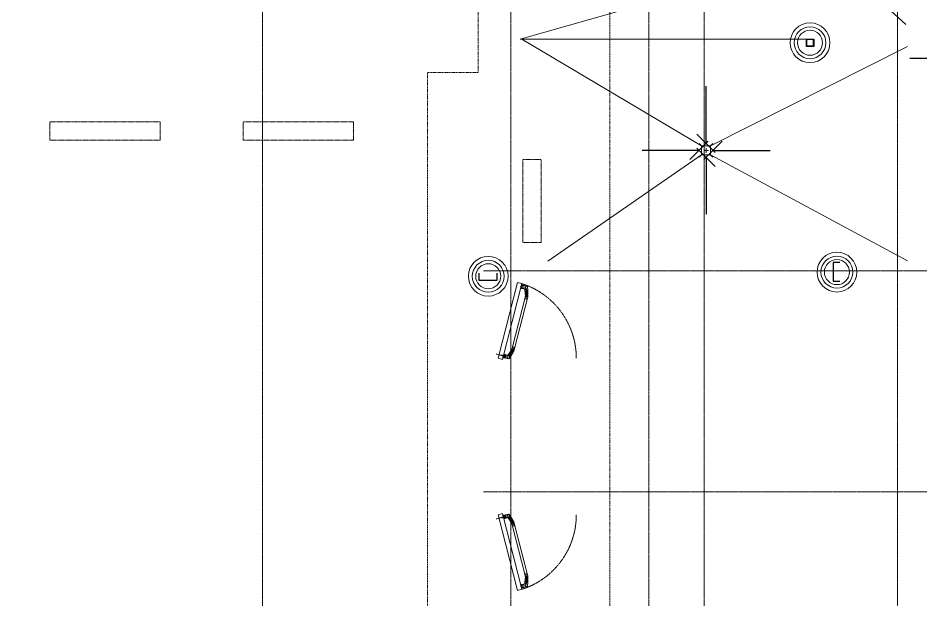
# Model space of a CAD drawing. Header units: millimetres. Extents: x -65509 to 912790, y 446 to 713294.
# Drawn here: x 206542 to 216352, y 303400 to 309725 of the extents above; entities that cross this region are included whole.
import ezdxf

# ---------------------------------------------------------------- set-up
doc = ezdxf.new("R2010")
doc.units = ezdxf.units.MM
for name, pattern in [('CENTER2', [28.575, 19.05, -3.175, 3.175, -3.175]), ('CENTERLINE', [30, 12, -1.5, 3, -1.5, 12]), ('DASHED', [19.05, 12.7, -6.35]), ('HIDDEN', [9.525, 6.35, -3.175]), ('HIDDEN2', [4.7625, 3.175, -1.5875])]:
    doc.linetypes.add(name, pattern=pattern)
for name, color, linetype, lineweight in [('АР_Двери_внутренние_антипаника', 250, 'Continuous', 0), ('АР_Разрезы марка', 7, 'Continuous', 13), ('КМ_Фахверки', 250, 'Continuous', 25), ('РД_Оси_100', 250, 'Continuous', 0), ('РД_Разуклонка к трапам', 124, 'Continuous', 0)]:
    doc.layers.add(name, color=color, linetype=linetype, lineweight=lineweight)
doc.layers.add('АР_Делит', color=250, linetype='Continuous', lineweight=0, plot=False)
doc.layers.add('АР_Отопительные приборы', color=1, linetype='HIDDEN2', lineweight=0, true_color=0xff0000)
doc.styles.add('style1', font='ARIALN.TTF')
doc.dimstyles.new('scale_100', dxfattribs={"dimtxt": 250, "dimasz": 125, "dimexe": 60, "dimexo": 100, "dimgap": 30, "dimtad": 1, "dimdec": 0, "dimdsep": 46, "dimtxsty": 'style1', "dimblk": 'OBLIQUE', "dimcen": 150, "dimdle": 60, "dimclrd": 256, "dimclre": 256, "dimclrt": 256, "dimadec": 0, "dimazin": 0, "dimtfac": 1, "dimtdec": 0, "dimtmove": 1, "dimatfit": 3, "dimldrblk": 'OBLIQUE', "dimfxl": 1, "dimtolj": 1, "dimtzin": 0, "dimarcsym": 0})

# ---------------------------------------------------------------- blocks, each defined once
blk = doc.blocks.new('_Oblique')
at = {"color": 0, "linetype": 'ByBlock', "lineweight": -2}
blk.add_line((-0.5, -0.5), (0.5, 0.5), dxfattribs=at)
blk = doc.blocks.new('A$Cd7e03b91')
at = {"layer": 'РД_Разуклонка к трапам', "lineweight": 0}
for p, q in [((-100, 100), (-150, 150)), ((-50, 0), (50, 0)), ((0, -50), (0, 50)), ((100, 100), (150, 150)), ((-100, -100), (-150, -150)), ((100, -100), (150, -150))]:
    blk.add_line(p, q, dxfattribs=at)
blk.add_lwpolyline([(-100, 100), (100, 100), (100, -100), (-100, -100), (-100, 100)], dxfattribs=at)
blk.add_lwpolyline([(-100, 100), (100, 100), (100, -100), (-100, -100), (-100, 100)], dxfattribs=at)
blk = doc.blocks.new('СОШ_2200_АР_ОСИ_М100_28.05.24')
at = {"layer": 'АР_Делит', "color": 5, "linetype": 'DASHED'}
blk.add_lwpolyline([(114955, 135155), (114955, -355), (93595.036, -355), (93595.036, 13855), (94145, 13855), (94145, 68320), (66055, 68320), (66055, 13857.73), (83455, 13857.73), (83455, -355), (45245, -355), (45245, 13145), (44695, 13145), (44695, 26755), (45245, 26755), (45245, 68320), (20455, 68320), (20455, 26755), (27955, 26755), (27955, 13145), (-355, 13145), (-355, 100855)], dxfattribs=at)
at = {"layer": 'РД_Оси_100', "linetype": 'CENTER2'}
for p, q in [((91800, -6155), (91800, 139938.679)), ((94500, -6155), (94500, 139938.679)), ((96000, -6155), (96000, 139938.679)), ((119910, 11700), (94200, 11700)), ((119910, 9300), (94200, 9300))]:
    blk.add_line(p, q, dxfattribs=at)
for points in [[(96600, -6155), (96600, 139938.679)], [(98700, -6194.98), (98700, 139538.679), (98550, 139938.679)]]:
    blk.add_lwpolyline(points, dxfattribs=at)
blk = doc.blocks.new('Ф_блок 80')
at = {"layer": 'АР_Делит', "color": 1}
for radius in [216.3, 173, 136.2]:
    blk.add_circle((40, -40), radius, dxfattribs=at)
at = {"layer": 'КМ_Фахверки'}
blk.add_lwpolyline([(0, 0), (80, 0), (80, -80), (0, -80)], close=True, dxfattribs=at)
at = {"layer": 'КМ_Фахверки', "lineweight": 5}
blk.add_lwpolyline([(6, -6), (74, -6), (74, -74), (6, -74)], close=True, dxfattribs=at)
blk = doc.blocks.new('Ф_пеноблок 200')
at = {"layer": 'АР_Делит', "color": 1}
for radius in [216.3, 173, 136.2]:
    blk.add_circle((103.4, -41.9), radius, dxfattribs=at)
at = {"layer": 'КМ_Фахверки'}
blk.add_lwpolyline([(0, -75), (0, 0), (200, 0), (200, -75)], dxfattribs=at)
blk = doc.blocks.new('UUNEW01NEW00')
at = {"layer": 'АР_Двери_внутренние_антипаника', "color": 1, "linetype": 'Continuous'}
for p, q in [((-9.3, 0.2), (-14.4, -1.5)), ((-9.2, 0.8), (-9.3, 0.2)), ((-9.3, -0.1), (-9.3, 0.2)), ((-9.2, 0.2), (-9.3, 0.2)), ((-9.1, 1), (-9.2, 0.8)), ((-8.9, 0.5), (-9.2, 0.2)), ((-9.1, 19.3), (-8.9, 19.4)), ((-9.1, 19.3), (-9, 18.8)), ((-9, 1.2), (-9.1, 1)), ((-9, 18.8), (-8.8, 18.6)), ((-8.8, 1.3), (-9, 1.2)), ((-8.9, 19.4), (-8.5, 19.5)), ((-8.7, 0.8), (-8.9, 0.5)), ((-8.8, 18.6), (-8.6, 18.4)), ((-8.6, 0.9), (-8.7, 0.8)), ((-8.6, 18.4), (-8.4, 18.2)), ((-8.6, 1), (-8.6, 0.9)), ((-8.5, 1), (-8.6, 1)), ((-8.5, 19.5), (-8.2, 19.5)), ((-8.4, 0.8), (-8.5, 1.5)), ((-8.4, 1.3), (-8.5, 1)), ((-8.4, 18.2), (-8.1, 18.1)), ((-8.4, 1.4), (-8.4, 0.4)), ((-8.3, 0.5), (-8.4, 0.8)), ((-8.4, 0.4), (-8.4, -0.4)), ((-8.4, 0.4), (-8.3, 0.4)), ((-8.1, 0.2), (-8.3, 0.5)), ((-8.2, 19.5), (-7.8, 19.6)), ((-8.1, 18.1), (-7.6, 18)), ((-7.8, 0.1), (-8.1, 0.2)), ((-7.8, 19.6), (-7.5, 19.6)), ((-7.4, 0), (-7.8, 0.1)), ((-7.5, 18.3), (-7.6, 18.2)), ((-7.6, 18.2), (-7.6, 18)), ((-7.6, 18), (-7.6, 16.2)), ((-7.6, 16.2), (-7.6, 14.1)), ((-7.6, 14.1), (-7.6, 12.2)), ((-7.6, 12.2), (-7.6, 9.8)), ((-7.6, 9.8), (-7.6, 7.8)), ((-7.6, 7.8), (-7.6, 6.2)), ((-7.6, 6.2), (-7.6, 4.7)), ((-7.6, 4.7), (-7.5, 3.2)), ((-7.5, 19.6), (-7.1, 19.6)), ((-7.4, 18.3), (-7.5, 18.3)), ((-7.5, 3.2), (-7.5, 1.6)), ((-7.5, 1.6), (-7.4, 0)), ((-7.5, 0), (-7.5, 0)), ((-7.5, 0), (-7.3, 0)), ((-7.3, 18.3), (-7.4, 18.3)), ((-7.4, 0), (7.4, 0)), ((-7.2, 18.3), (-7.3, 18.3)), ((-7.3, 0), (7.3, 0)), ((-7.1, 18.3), (-7.2, 18.3)), ((-7.1, 24), (-7.1, 19.6)), ((-7.1, 19.6), (7.1, 19.6)), ((-7.1, 19.6), (-7.1, 18.3)), ((7.1, 18.3), (-7.1, 18.3)), ((-3.5, 16), (-4.6, 16.4)), ((-4.6, 16.4), (-4.6, 16.3)), ((-3.5, 15.9), (-4.6, 16.3)), ((-4.6, 16.3), (-3.8, 14.8)), ((-3.8, 14.8), (-3.3, 14.8)), ((-3, 14.7), (-3.8, 14.7)), ((-3.8, 14.7), (-3.8, 14.6)), ((-3, 14.6), (-3.8, 14.6)), ((-3.8, 14.6), (-3.8, 13.7)), ((-3.8, 13.7), (-3, 13.7)), ((-3.3, 14.8), (-3.6, 15.5)), ((-3.6, 15.5), (-2.7, 15.3)), ((-3.3, 14.9), (-3.6, 15.5)), ((-2.3, 15.7), (-3.5, 16)), ((-2.3, 15.6), (-3.5, 15.9)), ((-3.1, 14.4), (-3.4, 14.4)), ((-3.4, 14.4), (-3.4, 13.9)), ((-3.4, 14), (-3.1, 14)), ((-3.4, 13.9), (-3.1, 13.9)), ((-3.3, 14.9), (-3.3, 14.8)), ((-3, 14.4), (-3.1, 14.4)), ((-3.1, 14), (-3.1, 13.9)), ((-3.1, 14), (-3, 14)), ((-3.1, 13.9), (-3, 13.9)), ((-3, 14.7), (-3, 14.6)), ((-2.9, 14.7), (-3, 14.7)), ((-2.9, 14.6), (-3, 14.6)), ((-2.9, 14.4), (-3, 14.4)), ((-3, 14.4), (-3, 14.4)), ((-3, 14.4), (-3, 14.4)), ((-3, 14), (-3, 14)), ((-3, 14), (-3, 14)), ((-3, 14), (-2.9, 14)), ((-3, 13.9), (-3, 13.9)), ((-3, 13.9), (-3, 13.9)), ((-3, 13.9), (-2.9, 13.9)), ((-3, 13.7), (-2.9, 13.7)), ((-2.8, 14.7), (-2.9, 14.7)), ((-2.9, 14.7), (-2.9, 14.7)), ((-2.8, 14.5), (-2.9, 14.6)), ((-2.9, 14.6), (-2.9, 14.6)), ((-2.9, 14.3), (-2.9, 14.4)), ((-2.9, 14.3), (-2.9, 14.3)), ((-2.9, 14.3), (-2.9, 14.3)), ((-2.9, 14.3), (-2.9, 14.3)), ((-2.9, 14), (-2.9, 14.3)), ((-2.9, 14.1), (-2.9, 14)), ((-2.9, 14), (-2.9, 14.1)), ((-2.9, 14.1), (-2.9, 14.1)), ((-2.9, 14.1), (-2.9, 14.1)), ((-2.9, 14.1), (-2.9, 14.1)), ((-2.9, 14), (-2.9, 14)), ((-2.9, 13.9), (-2.9, 14)), ((-2.9, 14), (-2.9, 14)), ((-2.9, 14), (-2.9, 14)), ((-2.9, 13.9), (-2.9, 13.9)), ((-2.9, 13.9), (-2.9, 13.9)), ((-2.9, 13.7), (-2.8, 13.7)), ((-2.7, 14.6), (-2.8, 14.7)), ((-2.7, 14.5), (-2.8, 14.5)), ((-2.8, 13.7), (-2.8, 13.8)), ((-2.8, 13.8), (-2.7, 13.8)), ((-2.7, 15.3), (-1.7, 15.1)), ((-2.6, 14.6), (-2.7, 14.6)), ((-2.6, 14.5), (-2.7, 14.5)), ((-2.7, 13.8), (-2.6, 13.8)), ((-2.6, 14.5), (-2.6, 14.6)), ((-2.6, 14.6), (-2.6, 14.6)), ((-2.6, 14.4), (-2.6, 14.5)), ((-2.5, 14.5), (-2.6, 14.5)), ((-2.5, 14.4), (-2.6, 14.4)), ((-2.6, 14.4), (-2.6, 14.4)), ((-2.6, 13.8), (-2.6, 13.9)), ((-2.6, 13.9), (-2.5, 13.9)), ((-2.5, 14.4), (-2.5, 14.5)), ((-2.5, 14.4), (-2.5, 14.3)), ((-2.5, 14.3), (-2.5, 14.4)), ((-2.5, 14), (-2.5, 14.3)), ((-2.5, 13.9), (-2.5, 14)), ((-1, 15.5), (-2.3, 15.7)), ((-1, 15.4), (-2.3, 15.6)), ((-2.2, 14.5), (-2.3, 14.5)), ((-2.3, 14.5), (-2.3, 14.4)), ((-2.3, 14.4), (-2.3, 14.3)), ((-2.2, 14.4), (-2.3, 14.4)), ((-2.3, 14.4), (-2.3, 14.3)), ((-2.3, 14.3), (-2.3, 14)), ((-2.3, 14), (-2.3, 13.9)), ((-2.3, 13.9), (-2.3, 13.9)), ((-2.3, 13.9), (-2.2, 13.8)), ((-2.1, 14.6), (-2.2, 14.6)), ((-2.2, 14.6), (-2.2, 14.5)), ((-2.1, 14.5), (-2.2, 14.5)), ((-2.2, 14.5), (-2.2, 14.4)), ((-2.2, 13.8), (-2.2, 13.8)), ((-2.2, 13.8), (-2.1, 13.8)), ((-2, 14.7), (-2.1, 14.6)), ((-2, 14.6), (-2.1, 14.5)), ((-2.1, 14.6), (-2.1, 14.6)), ((-2.1, 14.5), (-2.1, 14.5)), ((-2.1, 13.8), (-2, 13.7)), ((-1.9, 14.7), (-2, 14.7)), ((-1.9, 14.6), (-2, 14.6)), ((-2, 13.7), (-2, 13.7)), ((-2, 13.7), (-1.9, 13.7)), ((-1.8, 14.7), (-1.9, 14.7)), ((-1.8, 14.6), (-1.9, 14.6)), ((-1.8, 14.4), (-1.9, 14.4)), ((-1.9, 14.4), (-1.9, 14.3)), ((-1.9, 14.3), (-1.9, 14)), ((-1.9, 14.3), (-1.9, 14.3)), ((-1.9, 14.3), (-1.9, 14.3)), ((-1.9, 14.3), (-1.9, 14.3)), ((-1.9, 14.1), (-1.9, 14.1)), ((-1.9, 14.1), (-1.9, 14.1)), ((-1.9, 14.1), (-1.9, 14.1)), ((-1.9, 14.1), (-1.8, 14)), ((-1.9, 14), (-1.9, 14)), ((-1.9, 14), (-1.9, 14)), ((-1.9, 14), (-1.9, 13.9)), ((-1.9, 13.9), (-1.8, 13.9)), ((-1.9, 13.7), (-1.8, 13.7)), ((-1.8, 14.7), (-1.8, 14.6)), ((-1.5, 14.7), (-1.8, 14.7)), ((-1.5, 14.6), (-1.8, 14.6)), ((-1.7, 14.4), (-1.8, 14.4)), ((-1.8, 14.4), (-1.8, 14.4)), ((-1.8, 14.4), (-1.8, 14.4)), ((-1.8, 14), (-1.8, 14)), ((-1.8, 14), (-1.8, 14)), ((-1.8, 14), (-1.7, 14)), ((-1.8, 13.9), (-1.8, 13.9)), ((-1.8, 13.9), (-1.8, 13.9)), ((-1.8, 13.9), (-1.7, 13.9)), ((-1.8, 13.7), (-1.5, 13.7)), ((-1.7, 15.1), (-0.7, 15)), ((-1.7, 14.4), (-1.7, 14.4)), ((-1.6, 14.4), (-1.7, 14.4)), ((-1.7, 14), (-1.7, 13.9)), ((-1.7, 14), (-1.7, 14)), ((-1.7, 14), (-1.6, 14)), ((-1.7, 13.9), (-1.6, 13.9)), ((-1.7, 13.9), (-1.7, 13.9)), ((-1.5, 14.4), (-1.6, 14.4)), ((-1.6, 14.4), (-1.6, 14.4)), ((-1.6, 14), (-1.6, 13.9)), ((-1.6, 14), (-1.6, 14)), ((-1.6, 14), (-1.5, 14)), ((-1.6, 13.9), (-1.6, 13.9)), ((-1.6, 13.9), (-1.5, 13.9)), ((-1.5, 14.7), (-1.5, 14.6)), ((-1.4, 14.7), (-1.5, 14.7)), ((-1.4, 14.6), (-1.5, 14.6)), ((-1.4, 14.3), (-1.5, 14.4)), ((-1.5, 14.4), (-1.5, 14.4)), ((-1.5, 14.4), (-1.5, 14.4)), ((-1.5, 14), (-1.4, 14.1)), ((-1.5, 14), (-1.5, 14)), ((-1.5, 14), (-1.5, 14)), ((-1.5, 14), (-1.5, 14)), ((-1.5, 13.9), (-1.5, 13.9)), ((-1.5, 13.9), (-1.5, 13.9)), ((-1.5, 13.9), (-1.5, 13.9)), ((-1.5, 13.9), (-1.4, 13.9)), ((-1.5, 13.7), (-1.4, 13.7)), ((-1.3, 14.7), (-1.4, 14.7)), ((-1.3, 14.6), (-1.4, 14.6)), ((-1.4, 14.3), (-1.4, 14.3)), ((-1.4, 14.3), (-1.4, 14.3)), ((-1.4, 14.3), (-1.4, 14.3)), ((-1.4, 14), (-1.4, 14.3)), ((-1.4, 14.1), (-1.4, 14)), ((-1.4, 14.1), (-1.4, 14.1)), ((-1.4, 14.1), (-1.4, 14.1)), ((-1.4, 14.1), (-1.4, 14.1)), ((-1.4, 13.9), (-1.4, 14)), ((-1.4, 14), (-1.4, 14)), ((-1.4, 14), (-1.4, 14)), ((-1.4, 13.7), (-1.3, 13.7)), ((-1.2, 14.6), (-1.3, 14.7)), ((-1.3, 14.7), (-1.3, 14.7)), ((-1.3, 14.5), (-1.3, 14.6)), ((-1.2, 14.5), (-1.3, 14.5)), ((-1.3, 13.7), (-1.2, 13.8)), ((-1.1, 14.6), (-1.2, 14.6)), ((-1.1, 14.5), (-1.2, 14.5)), ((-1.2, 13.8), (-1.2, 13.8)), ((-1.2, 13.8), (-1.1, 13.8)), ((-1.1, 14.5), (-1.1, 14.6)), ((-1.1, 14.6), (-1.1, 14.6)), ((-1.1, 14.4), (-1.1, 14.5)), ((-1, 14.5), (-1.1, 14.5)), ((-1, 14.4), (-1.1, 14.4)), ((-1.1, 14.4), (-1.1, 14.4)), ((-1.1, 13.8), (-1.1, 13.9)), ((-1.1, 13.9), (-1, 13.9)), ((0, 16.5), (-1, 15.5)), ((0, 16.4), (-1, 15.4)), ((-1, 15.5), (-1, 15.4)), ((-1, 14.4), (-1, 14.5)), ((-1, 14.3), (-1, 14.4)), ((-1, 14.4), (-1, 14.3)), ((-1, 14), (-1, 14.3)), ((-1, 13.9), (-1, 14)), ((0, 14.7), (-0.8, 14.7)), ((-0.8, 14.7), (-0.8, 14.6)), ((0, 14.6), (-0.8, 14.6)), ((-0.8, 14.6), (-0.8, 13.7)), ((-0.8, 13.7), (-0.4, 13.7)), ((-0.7, 15), (0, 15.7)), ((-0.1, 14.4), (-0.4, 14.4)), ((-0.4, 14.4), (-0.4, 14.2)), ((-0.4, 14.3), (-0.1, 14.3)), ((-0.4, 14.2), (-0.1, 14.2)), ((-0.4, 14.1), (-0.2, 14.1)), ((-0.4, 13.7), (-0.4, 14.1)), ((-0.2, 14.1), (0, 13.7)), ((0, 14.4), (-0.1, 14.4)), ((-0.1, 14.4), (-0.1, 14.4)), ((-0.1, 14.4), (-0.1, 14.4)), ((-0.1, 14.3), (-0.1, 14.2)), ((-0.1, 14.3), (-0.1, 14.3)), ((-0.1, 14.3), (-0.1, 14.3)), ((-0.1, 14.3), (0, 14.3)), ((-0.1, 14.2), (-0.1, 14.2)), ((-0.1, 14.2), (-0.1, 14.2)), ((-0.1, 14.2), (0, 14.2)), ((0, 16.5), (0, 16.4)), ((1, 15.5), (0, 16.5)), ((1, 15.4), (0, 16.4)), ((0, 15.7), (0.7, 15)), ((0, 14.7), (0, 14.6)), ((0.1, 14.7), (0, 14.7)), ((0.1, 14.6), (0, 14.6)), ((0, 14.3), (0, 14.4)), ((0, 14.4), (0, 14.4)), ((0, 14.3), (0, 14.4)), ((0, 14.4), (0, 14.4)), ((0, 14.4), (0, 14.4)), ((0, 14.4), (0, 14.4)), ((0, 14.4), (0, 14.4)), ((0, 14.3), (0, 14.3)), ((0, 14.3), (0, 14.3)), ((0, 14.3), (0, 14.3)), ((0, 14.2), (0, 14.3)), ((0, 14.3), (0, 14.3)), ((0, 14.3), (0, 14.3)), ((0, 14.3), (0, 14.3)), ((0, 14.2), (0, 14.2)), ((0, 14.2), (0, 14.2)), ((0, 13.7), (0.5, 13.7)), ((0.2, 14.7), (0.1, 14.7)), ((0.2, 14.6), (0.1, 14.6)), ((0.3, 14.6), (0.2, 14.7)), ((0.2, 14.7), (0.2, 14.7)), ((0.2, 14.5), (0.2, 14.6)), ((0.3, 14.5), (0.2, 14.5)), ((0.5, 13.7), (0.2, 14.1)), ((0.2, 14.1), (0.3, 14.1)), ((0.4, 14.6), (0.3, 14.6)), ((0.4, 14.5), (0.3, 14.5)), ((0.3, 14.1), (0.4, 14.2)), ((0.3, 14.1), (0.3, 14.1)), ((0.5, 13.8), (0.3, 14.1)), ((0.4, 14.5), (0.4, 14.6)), ((0.4, 14.6), (0.4, 14.6)), ((0.4, 14.4), (0.4, 14.5)), ((0.4, 14.4), (0.4, 14.5)), ((0.4, 14.5), (0.4, 14.5)), ((0.4, 14.3), (0.4, 14.4)), ((0.4, 14.4), (0.4, 14.4)), ((0.4, 14.4), (0.4, 14.4)), ((0.4, 14.2), (0.4, 14.3)), ((0.4, 14.3), (0.4, 14.3)), ((0.4, 14.2), (0.4, 14.2)), ((0.5, 13.8), (0.5, 13.7)), ((0.7, 15), (1.7, 15.1)), ((0.7, 14.7), (0.7, 14.6)), ((1.4, 14.7), (0.7, 14.7)), ((1.4, 14.6), (0.7, 14.6)), ((0.7, 14.6), (0.7, 13.7)), ((0.7, 13.7), (1.1, 13.7)), ((2.3, 15.7), (1, 15.5)), ((2.3, 15.6), (1, 15.4)), ((1, 15.5), (1, 15.4)), ((1.1, 13.7), (1.1, 14.3)), ((1.1, 14.3), (1.2, 14.3)), ((1.2, 14.3), (1.5, 13.7)), ((1.4, 14.7), (1.4, 14.6)), ((1.6, 14.2), (1.4, 14.7)), ((1.6, 14.1), (1.4, 14.6)), ((1.5, 13.7), (1.8, 13.7)), ((1.6, 14.2), (1.6, 14.1)), ((1.7, 14.2), (1.6, 14.2)), ((1.7, 14.1), (1.6, 14.1)), ((1.7, 15.1), (2.7, 15.3)), ((1.9, 14.7), (1.7, 14.2)), ((1.9, 14.6), (1.7, 14.1)), ((1.7, 14.2), (1.7, 14.1)), ((1.8, 13.7), (2, 14.3)), ((1.9, 14.7), (1.9, 14.6)), ((2.5, 14.7), (1.9, 14.7)), ((2.5, 14.6), (1.9, 14.6)), ((2, 14.3), (2.2, 14.3)), ((2.2, 14.3), (2.2, 13.7)), ((2.2, 13.7), (2.5, 13.7)), ((3.5, 16), (2.3, 15.7)), ((3.5, 15.9), (2.3, 15.6)), ((2.5, 14.7), (2.5, 14.6)), ((2.5, 13.7), (2.5, 14.6)), ((2.7, 15.3), (3.6, 15.5)), ((3.1, 14.7), (2.7, 13.8)), ((3.1, 14.6), (2.7, 13.7)), ((2.7, 13.8), (2.7, 13.7)), ((2.7, 13.7), (3.2, 13.7)), ((3.1, 14.7), (3.1, 14.6)), ((3.9, 14.7), (3.1, 14.7)), ((3.9, 14.6), (3.1, 14.6)), ((3.2, 13.7), (3.2, 13.9)), ((3.2, 13.9), (3.8, 13.9)), ((3.6, 15.5), (3.3, 14.8)), ((3.6, 15.5), (3.3, 14.9)), ((3.3, 14.9), (3.3, 14.8)), ((3.3, 14.8), (3.8, 14.8)), ((3.4, 14.3), (3.3, 14)), ((3.3, 14.1), (3.7, 14.1)), ((3.3, 14), (3.7, 14)), ((3.6, 14.3), (3.4, 14.3)), ((4.6, 16.4), (3.5, 16)), ((4.6, 16.3), (3.5, 15.9)), ((3.7, 14), (3.6, 14.3)), ((3.8, 14.8), (4.6, 16.3)), ((3.8, 13.9), (3.8, 13.7)), ((3.8, 13.7), (4.2, 13.7)), ((3.9, 14.7), (3.9, 14.6)), ((4.2, 13.8), (3.9, 14.7)), ((4.2, 13.7), (3.9, 14.6)), ((4.2, 13.8), (4.2, 13.7)), ((4.6, 16.4), (4.6, 16.3)), ((6.7, -9.4), (7.3, 0)), ((7.1, 19.6), (7.1, 24)), ((7.1, 19.6), (7.1, 18.3)), ((7.1, 19.6), (7.5, 19.6)), ((7.2, 18.3), (7.1, 18.3)), ((7.3, 18.3), (7.2, 18.3)), ((7.5, 18.3), (7.3, 18.3)), ((7.4, 0), (7.5, 2)), ((7.8, 0.1), (7.4, 0)), ((7.5, 19.6), (7.8, 19.6)), ((7.6, 18.2), (7.5, 18.3)), ((7.5, 2), (7.6, 4)), ((7.6, 18), (7.6, 18.2)), ((7.6, 18), (8.1, 18.1)), ((7.6, 16.2), (7.6, 18)), ((7.6, 14.2), (7.6, 16.2)), ((7.6, 12.3), (7.6, 14.2)), ((7.6, 9.9), (7.6, 12.3)), ((7.6, 8), (7.6, 9.9)), ((7.6, 5.9), (7.6, 8)), ((7.6, 4), (7.6, 5.9)), ((7.8, 19.6), (8.2, 19.5)), ((8.1, 0.2), (7.8, 0.1)), ((8.1, 18.1), (8.4, 18.2)), ((8.3, 0.5), (8.1, 0.2)), ((8.2, 19.5), (8.5, 19.5)), ((8.4, 0.8), (8.3, 0.5)), ((8.4, 18.2), (8.6, 18.4)), ((8.5, 19.5), (8.9, 19.4)), ((8.6, 18.4), (8.8, 18.6)), ((8.8, 18.6), (9, 18.8)), ((8.9, 19.4), (9.1, 19.3)), ((9, 18.8), (9.1, 19.3)), ((-52.5, -11.9), (-52.5, -19.8)), ((-52.5, -19.8), (-52.5, -25.1)), ((-52.5, -25.1), (-47.5, -25.1)), ((-47.5, -11.9), (-47.5, -19.8)), ((-47.5, -11.9), (-47.5, -11.9)), ((-47.5, -19.8), (-46, -19.6)), ((-45.9, -19.8), (-47.5, -19.8)), ((-47.5, -19.8), (-47.5, -25.1)), ((-46, -19.6), (-44.5, -19.2)), ((-44.3, -19.8), (-45.9, -19.8)), ((-43.1, -11.4), (-44.5, -11.6)), ((-44.5, -19.2), (-42.9, -18.5)), ((-42.5, -19.7), (-44.3, -19.8)), ((-41.6, -11.2), (-43.1, -11.4)), ((-42.9, -18.5), (-41.3, -17.7)), ((-40.6, -19.6), (-42.5, -19.7)), ((-39.3, -10.7), (-41.6, -11.2)), ((-41.3, -17.7), (-39, -16.7)), ((-37.8, -19.2), (-40.6, -19.6)), ((-36.7, -9.9), (-39.3, -10.7)), ((-39, -16.7), (-36.4, -15.7)), ((-34.9, -18.5), (-37.8, -19.2)), ((-33.8, -8.9), (-36.7, -9.9)), ((-36.4, -15.7), (-33.5, -14.5)), ((-31.9, -17.6), (-34.9, -18.5)), ((-30.7, -7.7), (-33.8, -8.9)), ((-33.5, -14.5), (-30.3, -13.4)), ((-28.7, -16.6), (-31.9, -17.6)), ((-27.2, -6.3), (-30.7, -7.7)), ((-30.3, -13.4), (-26.8, -12.1)), ((-25.2, -15.3), (-28.7, -16.6)), ((-23.3, -4.8), (-27.2, -6.3)), ((-26.8, -12.1), (-22.9, -10.9)), ((-21.4, -13.9), (-25.2, -15.3)), ((-19.1, -3.2), (-23.3, -4.8)), ((-22.9, -10.9), (-18.7, -9.6)), ((-17.3, -12.4), (-21.4, -13.9)), ((-14.4, -1.5), (-19.1, -3.2)), ((-18.7, -9.6), (-14, -8.2)), ((-12.8, -10.8), (-17.3, -12.4)), ((-14, -8.2), (-8.8, -6.6)), ((-7.8, -9.1), (-12.8, -10.8)), ((-9, -3.8), (-9.3, -0.1)), ((-8.8, -6.6), (-9, -3.8)), ((-8.8, -6.6), (-8.8, -6.6)), ((-8.8, -7.3), (-8.8, -6.6)), ((-8.8, -6.6), (-8.7, -6.6)), ((-8.5, -8.1), (-8.8, -7.3)), ((-8.7, -6.6), (-8.6, -6.6)), ((-8.6, -6.6), (-8.4, -6.7)), ((-8.2, -8.7), (-8.5, -8.1)), ((-8.4, -0.4), (-8.3, -0.9)), ((-8.4, -6.7), (-8.1, -6.7)), ((-8.3, -0.9), (-8.3, -1.1)), ((-8.3, -1.1), (-8.3, -1.1)), ((-8.3, -1.2), (-8.2, -1.2)), ((-8.2, -1.2), (-8.2, -1.2)), ((-8.2, -1.2), (-8.2, -1.5)), ((-8.2, -1.5), (-8.2, -1.5)), ((-7.8, -9.1), (-8.2, -8.7)), ((-8.1, -6.7), (-8, -6.6)), ((-8, -7.1), (-8.1, -6.7)), ((-8.1, -6.7), (-8.1, -6.7)), ((-8, -6.6), (-8, -6.6)), ((-8, -6.6), (-7.9, -6.6)), ((-7.6, -7.6), (-8, -7.1)), ((-7.8, -6.9), (-7.9, -6.6)), ((-7.9, -6.6), (-7.9, -6.7)), ((-7.9, -6.7), (-7.9, -6.6)), ((-7.5, -7.2), (-7.8, -6.9)), ((-7.4, -8.9), (-7.8, -9.1)), ((-7.2, -8), (-7.6, -7.6)), ((-7.2, -7.4), (-7.5, -7.2)), ((-7.1, -8.7), (-7.4, -8.9)), ((-7.3, 0), (-7.2, -1.7)), ((-7.2, -1.7), (-7.2, -3.1)), ((-7.2, -3.1), (-7.1, -4.5)), ((-6.9, -7.4), (-7.2, -7.4)), ((-6.7, -8.2), (-7.2, -8)), ((-7.1, -4.5), (-7, -6)), ((-6.7, -8.2), (-7.1, -8.7)), ((-7, -6), (-6.9, -7.4)), ((-6.9, -7.4), (-6.8, -7.5)), ((-6.8, -7.5), (-6.8, -7.5)), ((-6.8, -7.5), (-6.8, -7.6)), ((-6.8, -7.6), (-6.8, -7.6)), ((-6.8, -7.6), (-6.8, -7.6)), ((-6.8, -7.6), (-6.8, -7.6)), ((-6.8, -7.6), (-6.8, -7.6)), ((-6.8, -7.6), (-6.8, -7.6)), ((-6.8, -7.6), (-6.8, -7.6)), ((-6.8, -7.6), (-6.8, -7.6)), ((-6.8, -7.6), (-6.8, -7.6)), ((-6.8, -7.6), (-6.8, -7.6)), ((-6.8, -7.6), (-6.8, -7.6)), ((-6.8, -7.6), (-6.8, -7.6)), ((-6.8, -7.6), (-6.8, -7.6)), ((-6.8, -7.6), (-6.8, -7.6)), ((-6.8, -7.6), (-6.7, -7.8)), ((-6.7, -7.8), (-6.6, -8)), ((-6.6, -8), (-6.7, -8.1)), ((-6.7, -8.1), (-6.7, -8.2)), ((-6.7, -8.2), (5.6, -10.6)), ((5.6, -10.6), (6.3, -10)), ((5.6, -10.6), (6, -10.6)), ((6, -10.6), (6.3, -10.5)), ((6.3, -10), (6.6, -9.7)), ((6.3, -10.5), (6.4, -10.5)), ((6.6, -9.7), (6.7, -9.4)), ((6.7, -9.4), (7.1, -9.3)), ((7.1, -9.3), (7.4, -9.1)), ((7.4, -9.1), (7.6, -8.9)), ((8.3, -0.4), (8.3, -0.3))]:
    blk.add_line(p, q, dxfattribs=at)
at = {"layer": 'АР_Двери_внутренние_антипаника', "color": 40, "linetype": 'Continuous'}
for p, q in [((-8.8, 1.3), (-13.2, -0.1)), ((-9.1, 24), (9.1, 24)), ((-9.1, 19.3), (-9.1, 24)), ((-9, 18.2), (-9.1, 19.3)), ((-9, 17.1), (-9, 18.2)), ((-8.5, 1.5), (-9, 17.1)), ((-8.5, 1.5), (-8.8, 1.3)), ((8.3, 0.5), (8, -3.9)), ((9.1, 24), (9.1, 19.3)), ((-53, -19.5), (-53, -12.4)), ((-53, -24.6), (-53, -19.5)), ((-47.5, -11.9), (-52.5, -11.9)), ((-52.5, -25.1), (-47.5, -25.1)), ((-47.5, -11.9), (-46.3, -11.8)), ((-47.5, -25.1), (-45.1, -25)), ((-45.1, -11.7), (-46.3, -11.8)), ((-44.4, -11.5), (-45.1, -11.7)), ((-45.1, -25), (-44.1, -24.9)), ((-42.2, -11), (-44.4, -11.6)), ((-44.1, -24.9), (-43.6, -24.9)), ((-43.6, -24.9), (-43, -24.8)), ((-43, -24.8), (-42.4, -24.8)), ((-42.4, -24.8), (-41.8, -24.7)), ((-40, -10.4), (-42.2, -11)), ((-41.8, -24.7), (-41.1, -24.6)), ((-41.1, -24.6), (-39.3, -24.3)), ((-38, -9.7), (-40, -10.4)), ((-39.3, -24.3), (-37.6, -23.9)), ((-36.1, -9), (-38, -9.7)), ((-37.6, -23.9), (-36.2, -23.6)), ((-36.2, -23.6), (-35.1, -23.3)), ((-34.2, -8.3), (-36.1, -9)), ((-35.1, -23.3), (-34.2, -23.1)), ((-32.1, -7.5), (-34.2, -8.3)), ((-34.2, -23.1), (-33.1, -22.8)), ((-33.1, -22.8), (-31.7, -22.5)), ((-30.3, -6.7), (-32.1, -7.5)), ((-31.7, -22.5), (-30.1, -22)), ((-28.2, -5.9), (-30.3, -6.7)), ((-30.1, -22), (-28.2, -21.5)), ((-25.9, -4.9), (-28.2, -5.9)), ((-28.2, -21.5), (-26, -20.8)), ((-26, -20.8), (-23.3, -20)), ((-23.3, -3.9), (-25.9, -4.9)), ((-20.4, -2.7), (-23.3, -3.9)), ((-23.3, -20), (-20.2, -19.1)), ((-17, -1.5), (-20.4, -2.7)), ((-20.2, -19.1), (-17.7, -18.3)), ((-17.7, -18.3), (-14.9, -17.4)), ((-13.2, -0.1), (-17, -1.5)), ((-14.9, -17.4), (-11.8, -16.4)), ((-11.8, -16.4), (-8.3, -15.3)), ((-8.3, -15.3), (-4.5, -14.1)), ((-4.5, -14.1), (-0.2, -12.7)), ((-0.2, -12.7), (4.6, -11.2)), ((4.6, -11.2), (5.6, -10.9)), ((5.6, -10.9), (6.4, -10.5)), ((6.4, -10.5), (7.3, -9.6)), ((7.3, -9.6), (7.6, -8.9)), ((7.6, -8.9), (7.7, -8.7)), ((8, -3.9), (7.7, -8.6)), ((7.7, -8.7), (7.7, -8.6))]:
    blk.add_line(p, q, dxfattribs=at)
at = {"layer": 'АР_Двери_внутренние_антипаника', "color": 1, "linetype": 'CENTERLINE'}
blk.add_line((0, 4.4), (0, 26), dxfattribs=at)
at = {"layer": 'АР_Двери_внутренние_антипаника', "color": 1, "linetype": 'HIDDEN'}
for p, q in [((-60.5, -14), (-53, -14)), ((-60.5, -14), (-60.5, -23)), ((-60.5, -23), (-53, -23)), ((-54.5, -17.6), (-54.5, -14.1)), ((-54.5, -14.1), (-53, -14.1)), ((-54.5, -17.6), (-53, -17.6))]:
    blk.add_line(p, q, dxfattribs=at)
at = {"layer": 'АР_Двери_внутренние_антипаника', "color": 1, "linetype": 'Continuous'}
blk.add_arc((490.8, 29.3), 500, 183.3082, 184.1216, dxfattribs=at)
at = {"layer": 'АР_Двери_внутренние_антипаника', "color": 40, "linetype": 'Continuous'}
for centre, radius, start, end in [((-490.9, 27.7), 500, 356.9219, 359.0377), ((-52.5, -12.4), 0.5, 90, 180), ((-52.5, -24.6), 0.5, 180, 270)]:
    blk.add_arc(centre, radius, start, end, dxfattribs=at)
at = {"layer": 'АР_Двери_внутренние_антипаника', "color": 1, "linetype": 'Continuous'}
blk.add_point((0, 0), dxfattribs=at)
blk = doc.blocks.new('66NEW00')
at = {"layer": 'АР_Двери_внутренние_антипаника', "color": 40, "linetype": 'Continuous'}
for p, q in [((9.1, 0), (-9.1, 0)), ((-9.1, 0), (-9.1, -4.7)), ((9.1, -4.7), (9.1, 0)), ((-8.3, -23.5), (-8, -27.9)), ((-8, -27.9), (-7.7, -32.5)), ((-7.7, -32.7), (-7.7, -32.5)), ((-7.6, -32.8), (-7.7, -32.7)), ((-7.3, -33.6), (-7.6, -32.8)), ((-6.4, -34.5), (-7.3, -33.6)), ((-5.6, -34.9), (-6.4, -34.5)), ((-4.6, -35.2), (-5.6, -34.9)), ((0.2, -36.7), (-4.6, -35.2)), ((4.5, -38.1), (0.2, -36.7)), ((8.3, -39.3), (4.5, -38.1)), ((11.8, -40.4), (8.3, -39.3)), ((8.5, -22.4), (9, -6.9)), ((8.5, -22.4), (8.8, -22.7)), ((8.8, -22.7), (13.2, -24.1)), ((9, -5.7), (9.1, -4.7)), ((9, -6.9), (9, -5.7)), ((14.9, -41.4), (11.8, -40.4)), ((13.2, -24.1), (17, -25.5)), ((17.7, -42.3), (14.9, -41.4)), ((17, -25.5), (20.4, -26.7)), ((20.2, -43), (17.7, -42.3)), ((23.3, -44), (20.2, -43)), ((20.4, -26.7), (23.3, -27.9)), ((23.3, -27.9), (25.9, -28.9)), ((26, -44.8), (23.3, -44)), ((25.9, -28.9), (28.2, -29.9)), ((28.2, -45.4), (26, -44.8)), ((28.2, -29.9), (30.3, -30.7)), ((30.1, -46), (28.2, -45.4)), ((31.7, -46.4), (30.1, -46)), ((30.3, -30.7), (32.1, -31.4)), ((33.1, -46.8), (31.7, -46.4)), ((32.1, -31.4), (34.2, -32.3)), ((34.2, -47.1), (33.1, -46.8)), ((34.2, -32.3), (36.1, -33)), ((35.1, -47.3), (34.2, -47.1)), ((36.2, -47.6), (35.1, -47.3)), ((36.1, -33), (38, -33.7)), ((37.6, -47.9), (36.2, -47.6)), ((39.3, -48.2), (37.6, -47.9)), ((38, -33.7), (40, -34.4)), ((41.1, -48.6), (39.3, -48.2)), ((40, -34.4), (42.2, -35)), ((41.8, -48.7), (41.1, -48.6)), ((42.4, -48.7), (41.8, -48.7)), ((42.2, -35), (44.4, -35.5)), ((43, -48.8), (42.4, -48.7)), ((43.6, -48.9), (43, -48.8)), ((44.1, -48.9), (43.6, -48.9)), ((45.1, -49), (44.1, -48.9)), ((44.4, -35.5), (45.1, -35.6)), ((45.1, -35.6), (46.3, -35.8)), ((47.5, -49.1), (45.1, -49)), ((47.5, -35.8), (46.3, -35.8)), ((47.5, -35.8), (52.5, -35.8)), ((53, -43.4), (53, -36.3)), ((53, -48.6), (53, -43.4)), ((52.5, -49.1), (47.5, -49.1))]:
    blk.add_line(p, q, dxfattribs=at)
at = {"layer": 'АР_Двери_внутренние_антипаника', "color": 1, "linetype": 'Continuous'}
for p, q in [((-7.1, -4.4), (-7.1, 0)), ((7.1, 0), (7.1, -4.4)), ((-8.9, -4.6), (-9.1, -4.7)), ((-9, -5.2), (-9.1, -4.7)), ((-8.8, -5.4), (-9, -5.2)), ((-8.5, -4.5), (-8.9, -4.6)), ((-8.6, -5.6), (-8.8, -5.4)), ((-8.4, -5.7), (-8.6, -5.6)), ((-8.2, -4.4), (-8.5, -4.5)), ((-8.1, -5.8), (-8.4, -5.7)), ((-8.4, -23.1), (-8.3, -23.5)), ((-8.3, -23.5), (-8.1, -23.7)), ((-8.3, -24.4), (-8.3, -24.2)), ((-7.8, -4.4), (-8.2, -4.4)), ((-7.6, -5.9), (-8.1, -5.8)), ((-8.1, -23.7), (-7.8, -23.9)), ((-7.5, -4.4), (-7.8, -4.4)), ((-7.8, -23.9), (-7.4, -24)), ((-7.6, -5.8), (-7.5, -5.7)), ((-7.6, -5.9), (-7.6, -5.8)), ((-7.6, -7.7), (-7.6, -5.9)), ((-7.6, -9.8), (-7.6, -7.7)), ((-7.6, -11.7), (-7.6, -9.8)), ((-7.6, -14), (-7.6, -11.7)), ((-7.6, -16), (-7.6, -14)), ((-7.6, -18.1), (-7.6, -16)), ((-7.6, -19.9), (-7.6, -18.1)), ((-7.5, -21.9), (-7.6, -19.9)), ((-7.4, -33.1), (-7.6, -32.8)), ((-7.1, -4.4), (-7.5, -4.4)), ((-7.5, -5.7), (-7.3, -5.7)), ((-7.4, -24), (-7.5, -21.9)), ((7.4, -24), (-7.4, -24)), ((-7.1, -33.3), (-7.4, -33.1)), ((-7.3, -5.7), (-7.2, -5.6)), ((7.3, -24), (-7.3, -24)), ((-6.7, -33.3), (-7.3, -24)), ((-7.2, -5.6), (-7.1, -5.6)), ((7.1, -4.4), (-7.1, -4.4)), ((-7.1, -4.4), (-7.1, -5.6)), ((-7.1, -5.6), (7.1, -5.6)), ((-6.7, -33.3), (-7.1, -33.3)), ((-6.6, -33.7), (-6.7, -33.3)), ((-6.3, -34), (-6.6, -33.7)), ((-6.3, -34.5), (-6.4, -34.4)), ((-5.6, -34.5), (-6.3, -34)), ((-6, -34.6), (-6.3, -34.5)), ((-5.6, -34.5), (-6, -34.6)), ((6.7, -32.2), (-5.6, -34.5)), ((6.7, -31.8), (6.6, -32)), ((6.6, -32), (6.7, -32.1)), ((6.8, -31.6), (6.7, -31.8)), ((6.7, -32.2), (7.2, -32)), ((6.7, -32.1), (6.7, -32.2)), ((6.7, -32.2), (7.1, -32.7)), ((6.9, -31.4), (6.8, -31.5)), ((6.8, -31.5), (6.8, -31.5)), ((6.8, -31.5), (6.8, -31.5)), ((6.8, -31.5), (6.8, -31.6)), ((6.8, -31.6), (6.8, -31.6)), ((6.8, -31.6), (6.8, -31.6)), ((6.8, -31.6), (6.8, -31.6)), ((6.8, -31.6), (6.8, -31.6)), ((6.8, -31.6), (6.8, -31.6)), ((6.8, -31.6), (6.8, -31.6)), ((6.8, -31.6), (6.8, -31.6)), ((6.8, -31.6), (6.8, -31.6)), ((6.8, -31.6), (6.8, -31.6)), ((6.8, -31.6), (6.8, -31.6)), ((6.8, -31.6), (6.8, -31.6)), ((6.8, -31.6), (6.8, -31.6)), ((7, -29.9), (6.9, -31.4)), ((6.9, -31.4), (7.2, -31.3)), ((7.1, -28.5), (7, -29.9)), ((7.1, -4.4), (7.1, -5.6)), ((7.5, -4.4), (7.1, -4.4)), ((7.1, -5.6), (7.2, -5.6)), ((7.2, -27.1), (7.1, -28.5)), ((7.1, -32.7), (7.4, -32.9)), ((7.2, -5.6), (7.3, -5.7)), ((7.3, -24), (7.2, -25.6)), ((7.2, -25.6), (7.2, -27.1)), ((7.2, -31.3), (7.5, -31.2)), ((7.2, -32), (7.6, -31.6)), ((7.3, -5.7), (7.4, -5.7)), ((7.5, -24), (7.3, -24)), ((7.4, -5.7), (7.5, -5.7)), ((7.5, -22.4), (7.4, -24)), ((7.4, -24), (7.8, -23.9)), ((7.4, -32.9), (7.8, -33.1)), ((7.8, -4.4), (7.5, -4.4)), ((7.5, -5.7), (7.6, -5.8)), ((7.6, -19.3), (7.5, -20.8)), ((7.5, -20.8), (7.5, -22.4)), ((7.5, -24), (7.5, -24)), ((7.5, -31.2), (7.8, -30.9)), ((8.1, -5.8), (7.6, -5.9)), ((7.6, -5.8), (7.6, -5.9)), ((7.6, -5.9), (7.6, -7.8)), ((7.6, -7.8), (7.6, -9.9)), ((7.6, -9.9), (7.6, -11.8)), ((7.6, -11.8), (7.6, -14.2)), ((7.6, -14.2), (7.6, -16.2)), ((7.6, -16.2), (7.6, -17.8)), ((7.6, -17.8), (7.6, -19.3)), ((7.6, -31.6), (8, -31.1)), ((8.2, -4.4), (7.8, -4.4)), ((7.8, -23.9), (8.1, -23.7)), ((7.8, -30.9), (7.9, -30.6)), ((7.8, -33.1), (8.2, -32.7)), ((7.8, -33.1), (12.8, -34.8)), ((8, -30.6), (7.9, -30.6)), ((7.9, -30.6), (7.9, -30.6)), ((7.9, -30.6), (7.9, -30.6)), ((8, -31.1), (8.1, -30.6)), ((8.1, -30.6), (8, -30.6)), ((8, -30.6), (8, -30.6)), ((8.4, -5.7), (8.1, -5.8)), ((8.1, -23.7), (8.3, -23.5)), ((8.1, -30.7), (8.1, -30.6)), ((8.4, -30.7), (8.1, -30.7)), ((8.5, -4.5), (8.2, -4.4)), ((8.2, -25.1), (8.2, -25.2)), ((8.3, -25.1), (8.2, -25.1)), ((8.2, -25.2), (8.2, -25.5)), ((8.2, -25.5), (8.2, -25.5)), ((8.2, -32.7), (8.5, -32.1)), ((8.3, -23.5), (8.4, -23.1)), ((8.4, -23.6), (8.3, -23.6)), ((8.4, -24.3), (8.3, -24.8)), ((8.3, -24.8), (8.3, -25.1)), ((8.3, -25.1), (8.3, -25.1)), ((8.6, -5.6), (8.4, -5.7)), ((8.4, -23.1), (8.5, -22.4)), ((8.4, -22.6), (8.5, -22.9)), ((8.4, -22.6), (8.4, -23.6)), ((8.4, -23.6), (8.4, -24.3)), ((8.6, -30.6), (8.4, -30.7)), ((8.9, -4.6), (8.5, -4.5)), ((8.5, -22.9), (8.6, -23)), ((8.5, -32.1), (8.8, -31.3)), ((8.8, -5.4), (8.6, -5.6)), ((8.6, -23), (8.6, -23.1)), ((8.6, -23.1), (8.7, -23.2)), ((8.7, -30.6), (8.6, -30.6)), ((8.7, -23.2), (8.9, -23.4)), ((8.8, -30.6), (8.7, -30.6)), ((9, -5.2), (8.8, -5.4)), ((8.8, -22.7), (9, -22.8)), ((8.8, -30.6), (9, -27.8)), ((14, -32.2), (8.8, -30.6)), ((8.8, -30.6), (8.8, -30.6)), ((8.8, -31.3), (8.8, -30.6)), ((9.1, -4.7), (8.9, -4.6)), ((8.9, -23.4), (9.2, -23.8)), ((9.1, -4.7), (9, -5.2)), ((9, -22.8), (9.1, -22.9)), ((9, -27.8), (9.3, -24)), ((9.1, -22.9), (9.2, -23.2)), ((9.2, -23.2), (9.3, -23.8)), ((9.2, -23.8), (9.3, -23.8)), ((9.3, -23.8), (14.4, -25.5)), ((9.3, -24), (9.3, -23.8)), ((12.8, -34.8), (17.3, -36.4)), ((18.7, -33.6), (14, -32.2)), ((14.4, -25.5), (19.1, -27.2)), ((17.3, -36.4), (21.4, -37.9)), ((22.9, -34.9), (18.7, -33.6)), ((19.1, -27.2), (23.3, -28.8)), ((21.4, -37.9), (25.2, -39.3)), ((26.8, -36.1), (22.9, -34.9)), ((23.3, -28.8), (27.2, -30.3)), ((25.2, -39.3), (28.7, -40.5)), ((30.3, -37.3), (26.8, -36.1)), ((27.2, -30.3), (30.7, -31.7)), ((28.7, -40.5), (31.9, -41.6)), ((33.5, -38.5), (30.3, -37.3)), ((30.7, -31.7), (33.8, -32.9)), ((31.9, -41.6), (34.9, -42.5)), ((36.4, -39.6), (33.5, -38.5)), ((33.8, -32.9), (36.7, -33.9)), ((34.9, -42.5), (37.8, -43.2)), ((39, -40.7), (36.4, -39.6)), ((36.7, -33.9), (39.3, -34.6)), ((37.8, -43.2), (40.6, -43.6)), ((41.3, -41.7), (39, -40.7)), ((39.3, -34.6), (41.6, -35.1)), ((40.6, -43.6), (42.5, -43.7)), ((42.9, -42.5), (41.3, -41.7)), ((41.6, -35.1), (43.1, -35.4)), ((42.5, -43.7), (44.3, -43.7)), ((44.5, -43.1), (42.9, -42.5)), ((43.1, -35.4), (44.5, -35.6)), ((44.3, -43.7), (45.9, -43.7)), ((46, -43.6), (44.5, -43.1)), ((45.9, -43.7), (47.5, -43.7)), ((47.5, -43.7), (46, -43.6)), ((47.5, -35.9), (47.5, -43.7)), ((47.5, -35.9), (47.5, -35.9)), ((47.5, -43.7), (47.5, -49.1)), ((52.5, -35.9), (52.5, -43.7)), ((52.5, -43.7), (52.5, -49.1)), ((52.5, -49.1), (47.5, -49.1))]:
    blk.add_line(p, q, dxfattribs=at)
at = {"layer": 'АР_Двери_внутренние_антипаника', "color": 1, "linetype": 'CENTERLINE'}
blk.add_line((0, -19.6), (0, 2), dxfattribs=at)
at = {"layer": 'АР_Двери_внутренние_антипаника', "color": 1, "linetype": 'HIDDEN'}
for p, q in [((60.5, -38), (53, -38)), ((54.5, -38.1), (53, -38.1)), ((54.5, -41.6), (53, -41.6)), ((60.5, -47), (53, -47)), ((54.5, -41.6), (54.5, -38.1)), ((60.5, -38), (60.5, -47))]:
    blk.add_line(p, q, dxfattribs=at)
at = {"layer": 'АР_Двери_внутренние_антипаника', "color": 40, "linetype": 'Continuous'}
for centre, radius, start, end in [((490.9, 3.7), 500, 180.9623, 183.0781), ((52.5, -36.3), 0.5, 0, 90), ((52.5, -48.6), 0.5, 270, 0)]:
    blk.add_arc(centre, radius, start, end, dxfattribs=at)
at = {"layer": 'АР_Двери_внутренние_антипаника', "color": 1, "linetype": 'Continuous'}
blk.add_arc((-490.8, 5.3), 500, 355.8784, 356.6918, dxfattribs=at)
blk.add_point((0, 0), dxfattribs=at)
blk = doc.blocks.new('*U465')
at = {"layer": 'АР_Двери_внутренние_антипаника', "color": 1, "linetype": 'HIDDEN'}
for p, q in [((4.5, 7.5), (-4.5, 7.5)), ((-4.5, 0), (-4.5, 7.5)), ((4.5, 0), (4.5, 7.5))]:
    blk.add_line(p, q, dxfattribs=at)
at = {"layer": 'АР_Двери_внутренние_антипаника', "color": 40, "linetype": 'Continuous'}
for p, q in [((-4.5, 0), (-4.5, -22.2)), ((4.5, 0), (4.5, -22.2)), ((672.4, 97.1), (106, 97.1)), ((672.4, 72.7), (106, 72.7))]:
    blk.add_line(p, q, dxfattribs=at)
at = {"layer": 'АР_Двери_внутренние_антипаника', "color": 1, "linetype": 'Continuous'}
for p, q in [((-1.4, -22.2), (-3.7, 0)), ((3.7, 0), (1.4, -22.2))]:
    blk.add_line(p, q, dxfattribs=at)
at = {"layer": 'АР_Двери_внутренние_антипаника', "color": 1, "linetype": 'CENTERLINE'}
blk.add_line((0, -4), (0, -79.7), dxfattribs=at)
at = {"layer": 'АР_Двери_внутренние_антипаника', "xscale": 2, "yscale": 2, "zscale": 2, "rotation": 180}
for name, p in [('UUNEW01NEW00', (0, 47.9)), ('66NEW00', (778.4, 0))]:
    blk.add_blockref(name, p, dxfattribs=at)
blk = doc.blocks.new('*U466')
at = {"layer": 'АР_Двери_внутренние_антипаника', "color": 1, "linetype": 'HIDDEN'}
for p, q in [((4.5, 7.5), (-4.5, 7.5)), ((-4.5, 0), (-4.5, 7.5)), ((4.5, 0), (4.5, 7.5))]:
    blk.add_line(p, q, dxfattribs=at)
at = {"layer": 'АР_Двери_внутренние_антипаника', "color": 40, "linetype": 'Continuous'}
for p, q in [((-4.5, 0), (-4.5, -22.2)), ((4.5, 0), (4.5, -22.2)), ((672.4, 97.1), (106, 97.1)), ((672.4, 72.7), (106, 72.7))]:
    blk.add_line(p, q, dxfattribs=at)
at = {"layer": 'АР_Двери_внутренние_антипаника', "color": 1, "linetype": 'Continuous'}
for p, q in [((-1.4, -22.2), (-3.7, 0)), ((3.7, 0), (1.4, -22.2))]:
    blk.add_line(p, q, dxfattribs=at)
at = {"layer": 'АР_Двери_внутренние_антипаника', "color": 1, "linetype": 'CENTERLINE'}
blk.add_line((0, -4), (0, -79.7), dxfattribs=at)
at = {"layer": 'АР_Двери_внутренние_антипаника', "xscale": 2, "yscale": 2, "zscale": 2, "rotation": 180}
for name, p in [('UUNEW01NEW00', (0, 47.9)), ('66NEW00', (778.4, 0))]:
    blk.add_blockref(name, p, dxfattribs=at)
blk = doc.blocks.new('Side_DPR_900')
at = {"layer": 'АР_Отопительные приборы'}
blk.add_lwpolyline([(-450, -100), (450, -100), (450, 100), (-450, 100)], close=True, dxfattribs=at)
blk = doc.blocks.new('Bottom_L_1200')
at = {"layer": 'АР_Отопительные приборы'}
blk.add_lwpolyline([(600, -100), (-600, -100), (-600, 100), (600, 100)], close=True, dxfattribs=at)

msp = doc.modelspace()

# ---------------------------------------------------------------- linework, layer by layer
at = {"layer": 'АР_Двери_внутренние_антипаника', "color": 4, "lineweight": 0, "ltscale": 2}
for points in [[(211805.648, 306014.393), (212015.432, 306838.099), (211966.979, 306850.439), (211757.195, 306026.733)], [(211805.648, 304339.074), (212015.432, 303515.368), (211966.979, 303503.028), (211757.195, 304326.733)]]:
    msp.add_lwpolyline(points, close=True, dxfattribs=at)
at = {"layer": 'АР_Двери_внутренние_антипаника', "color": 253, "linetype": 'DASHED', "lineweight": 0, "ltscale": 0.3}
for points in [[(212607.195, 306026.733, 0.3273208), (212015.432, 306838.099)], [(212607.195, 304326.733, -0.3273208), (212015.432, 303515.368)]]:
    msp.add_lwpolyline(points, format="xyb", dxfattribs=at)
at = {"layer": 'АР_Разрезы марка', "linetype": 'DASHED', "lineweight": 0}
msp.add_lwpolyline([(214984.238, 432881.126), (214984.238, 395913.3), (212971.267, 395913.3), (212971.267, 293307.049)], dxfattribs=at)
at = {"layer": 'РД_Разуклонка к трапам', "ltscale": 2}
for points in [[(211997.159, 309496.733), (215252.159, 310421.86), (215352.159, 310421.86), (216187.158, 309656.733)], [(215107.158, 309496.733), (211997.159, 309496.733)], [(212017.159, 309496.733), (213967.159, 308336.733), (214067.159, 308336.733), (216207.158, 309416.733)], [(212297.158, 307081.733), (213967.159, 308236.733), (214067.159, 308236.733), (216207.158, 307086.733)]]:
    msp.add_lwpolyline(points, dxfattribs=at)

# ---------------------------------------------------------------- block references
at = {"layer": 'АР_Двери_внутренние_антипаника', "color": 4, "lineweight": 30, "ltscale": 2, "xscale": -1, "rotation": 255.7115013356512}
msp.add_blockref('*U465', (211815.511, 306053.12), dxfattribs=at)
at = {"layer": 'АР_Двери_внутренние_антипаника', "color": 4, "lineweight": 30, "ltscale": 2, "rotation": 284.2884986643489}
msp.add_blockref('*U466', (211815.511, 304300.346), dxfattribs=at)
at = {"layer": 'АР_Отопительные приборы'}
for name, p, rotation in [('Bottom_L_1200', (207486.308, 308496.734), 180), ('Bottom_L_1200', (209586.308, 308496.734), 180), ('Side_DPR_900', (212127.159, 307736.736), 270)]:
    msp.add_blockref(name, p, dxfattribs=dict(at, rotation=rotation))
at = {"layer": 'КМ_Фахверки'}
msp.add_blockref('Ф_блок 80', (215107.158, 309496.733), dxfattribs=at)
msp.add_blockref('Ф_блок 80', (215107.158, 309496.733), dxfattribs=at)
at = {"layer": 'КМ_Фахверки', "xscale": -1}
for p, rotation in [((215397.159, 307066.733), 90), ((211547.195, 306876.733), 180)]:
    msp.add_blockref('Ф_пеноблок 200', p, dxfattribs=dict(at, rotation=rotation))
at = {"layer": 'РД_Оси_100'}
msp.add_blockref('СОШ_2200_АР_ОСИ_М100_28.05.24', (117397.159, 295276.733), dxfattribs=at)
at = {"layer": 'РД_Разуклонка к трапам', "ltscale": 2, "xscale": -0.5000000000000002, "yscale": 0.5000000000000002, "zscale": 0.5}
msp.add_blockref('A$Cd7e03b91', (214017.159, 308286.733), dxfattribs=at)

# ---------------------------------------------------------------- leaders
at = {"layer": 'РД_Разуклонка к трапам', "color": 254, "ltscale": 2}
msp.add_leader([(216851.127, 309286.737), (216231.848, 309286.737)], dimstyle='scale_100', override={"dimasz": 200, "dimgap": 30, "dimtad": 0}, dxfattribs=at)
at = {"layer": 'РД_Разуклонка к трапам', "ltscale": 2}
for points in [[(214017.21, 308363.806), (214017.21, 308983.085)], [(213941.126, 308286.733), (213321.848, 308286.733)], [(214093.191, 308286.733), (214712.47, 308286.733)], [(214017.21, 308211.742), (214017.21, 307592.463)]]:
    msp.add_leader(points, dimstyle='scale_100', override={"dimasz": 200, "dimgap": 30, "dimtad": 0}, dxfattribs=at)

doc.saveas('drawing.dxf')
